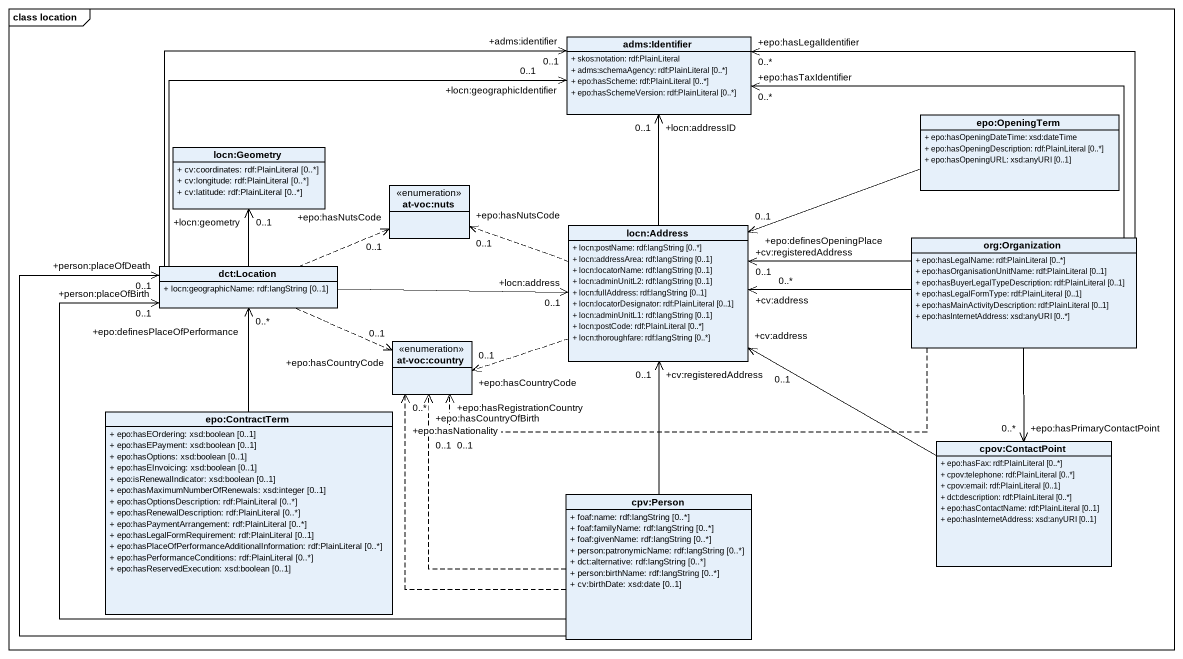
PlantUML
@startuml
mainframe class location
hide circle
hide empty members
skinparam classAttributeIconSize 0
class "adms:Identifier" as adms_Identifier {
  + skos:notation: rdf:PlainLiteral
  + adms:schemaAgency: rdf:PlainLiteral [0..*]
  + epo:hasScheme: rdf:PlainLiteral [0..*]
  + epo:hasSchemeVersion: rdf:PlainLiteral [0..*]
}
class "epo:OpeningTerm" as epo_OpeningTerm {
  + epo:hasOpeningDateTime: xsd:dateTime
  + epo:hasOpeningDescription: rdf:PlainLiteral [0..*]
  + epo:hasOpeningURL: xsd:anyURI [0..1]
}
class "locn:Geometry" as locn_Geometry {
  + cv:coordinates: rdf:PlainLiteral [0..*]
  + cv:longitude: rdf:PlainLiteral [0..*]
  + cv:latitude: rdf:PlainLiteral [0..*]
}
enum "at-voc:nuts" as at_voc_nuts
class "locn:Address" as locn_Address {
  + locn:postName: rdf:langString [0..*]
  + locn:addressArea: rdf:langString [0..1]
  + locn:locatorName: rdf:langString [0..1]
  + locn:adminUnitL2: rdf:langString [0..1]
  + locn:fullAddress: rdf:langString [0..1]
  + locn:locatorDesignator: rdf:PlainLiteral [0..1]
  + locn:adminUnitL1: rdf:langString [0..1]
  + locn:postCode: rdf:PlainLiteral [0..*]
  + locn:thoroughfare: rdf:langString [0..*]
}
class "org:Organization" as org_Organization {
  + epo:hasLegalName: rdf:PlainLiteral [0..*]
  + epo:hasOrganisationUnitName: rdf:PlainLiteral [0..1]
  + epo:hasBuyerLegalTypeDescription: rdf:PlainLiteral [0..1]
  + epo:hasLegalFormType: rdf:PlainLiteral [0..1]
  + epo:hasMainActivityDescription: rdf:PlainLiteral [0..1]
  + epo:hasInternetAddress: xsd:anyURI [0..*]
}
class "dct:Location" as dct_Location {
  + locn:geographicName: rdf:langString [0..1]
}
enum "at-voc:country" as at_voc_country
class "epo:ContractTerm" as epo_ContractTerm {
  + epo:hasEOrdering: xsd:boolean [0..1]
  + epo:hasEPayment: xsd:boolean [0..1]
  + epo:hasOptions: xsd:boolean [0..1]
  + epo:hasEInvoicing: xsd:boolean [0..1]
  + epo:isRenewalIndicator: xsd:boolean [0..1]
  + epo:hasMaximumNumberOfRenewals: xsd:integer [0..1]
  + epo:hasOptionsDescription: rdf:PlainLiteral [0..*]
  + epo:hasRenewalDescription: rdf:PlainLiteral [0..*]
  + epo:hasPaymentArrangement: rdf:PlainLiteral [0..*]
  + epo:hasLegalFormRequirement: rdf:PlainLiteral [0..1]
  + epo:hasPlaceOfPerformanceAdditionalInformation: rdf:PlainLiteral [0..*]
  + epo:hasPerformanceConditions: rdf:PlainLiteral [0..*]
  + epo:hasReservedExecution: xsd:boolean [0..1]
}
class "cpov:ContactPoint" as cpov_ContactPoint {
  + epo:hasFax: rdf:PlainLiteral [0..*]
  + cpov:telephone: rdf:PlainLiteral [0..*]
  + cpov:email: rdf:PlainLiteral [0..1]
  + dct:description: rdf:PlainLiteral [0..*]
  + epo:hasContactName: rdf:PlainLiteral [0..1]
  + epo:hasInternetAddress: xsd:anyURI [0..1]
}
class "cpv:Person" as cpv_Person {
  + foaf:name: rdf:langString [0..*]
  + foaf:familyName: rdf:langString [0..*]
  + foaf:givenName: rdf:langString [0..*]
  + person:patronymicName: rdf:langString [0..*]
  + dct:alternative: rdf:langString [0..*]
  + person:birthName: rdf:langString [0..*]
  + cv:birthDate: xsd:date [0..1]
}
epo_OpeningTerm -left-> "+epo:definesOpeningPlace\n0..1" locn_Address
locn_Address -up-> "+locn:addressID\n0..1" adms_Identifier
locn_Address .left.> "+epo:hasNutsCode\n0..1" at_voc_nuts
locn_Address .left.> "+epo:hasCountryCode\n0..1" at_voc_country
org_Organization -left-> "+epo:hasLegalIdentifier\n0..*" adms_Identifier
org_Organization -left-> "+epo:hasTaxIdentifier\n0..*" adms_Identifier
org_Organization -left-> "+cv:registeredAddress\n0..1" locn_Address
org_Organization -left-> "+cv:address\n0..*" locn_Address
org_Organization .left.> "+epo:hasRegistrationCountry\n0..1" at_voc_country
org_Organization --> "+epo:hasPrimaryContactPoint\n0..*" cpov_ContactPoint
dct_Location -right-> "+adms:identifier\n0..1" adms_Identifier
dct_Location -right-> "+locn:geographicIdentifier\n0..1" adms_Identifier
dct_Location -up-> "+locn:geometry\n0..1" locn_Geometry
dct_Location .right.> "+epo:hasNutsCode\n0..1" at_voc_nuts
dct_Location -right-> "+locn:address\n0..1" locn_Address
dct_Location .right.> "+epo:hasCountryCode\n0..1" at_voc_country
epo_ContractTerm -up-> "+epo:definesPlaceOfPerformance\n0..*" dct_Location
cpov_ContactPoint -left-> "+cv:address\n0..1" locn_Address
cpv_Person -up-> "+cv:registeredAddress\n0..1" locn_Address
cpv_Person -up-> "+person:placeOfBirth\n0..1" dct_Location
cpv_Person -up-> "+person:placeOfDeath\n0..1" dct_Location
cpv_Person .up.> "+epo:hasNationality\n0..*" at_voc_country
cpv_Person .up.> "+epo:hasCountryOfBirth\n0..1" at_voc_country
@enduml
